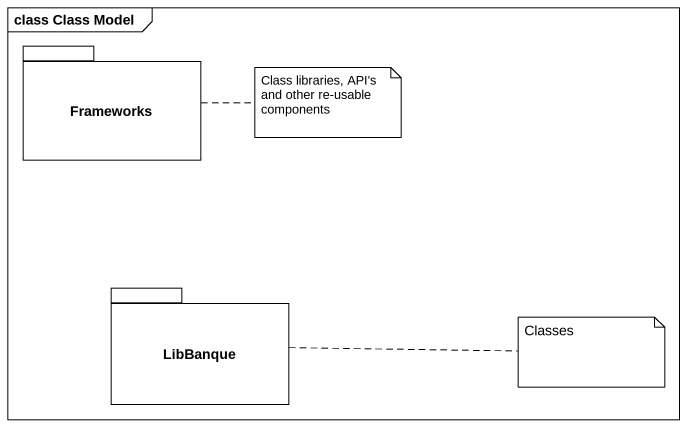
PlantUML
@startuml
mainframe class Class Model
package Frameworks {
}
package LibBanque {
}
note right of Frameworks : Class libraries, API's and other re-usable components
note right of LibBanque : Classes
@enduml
